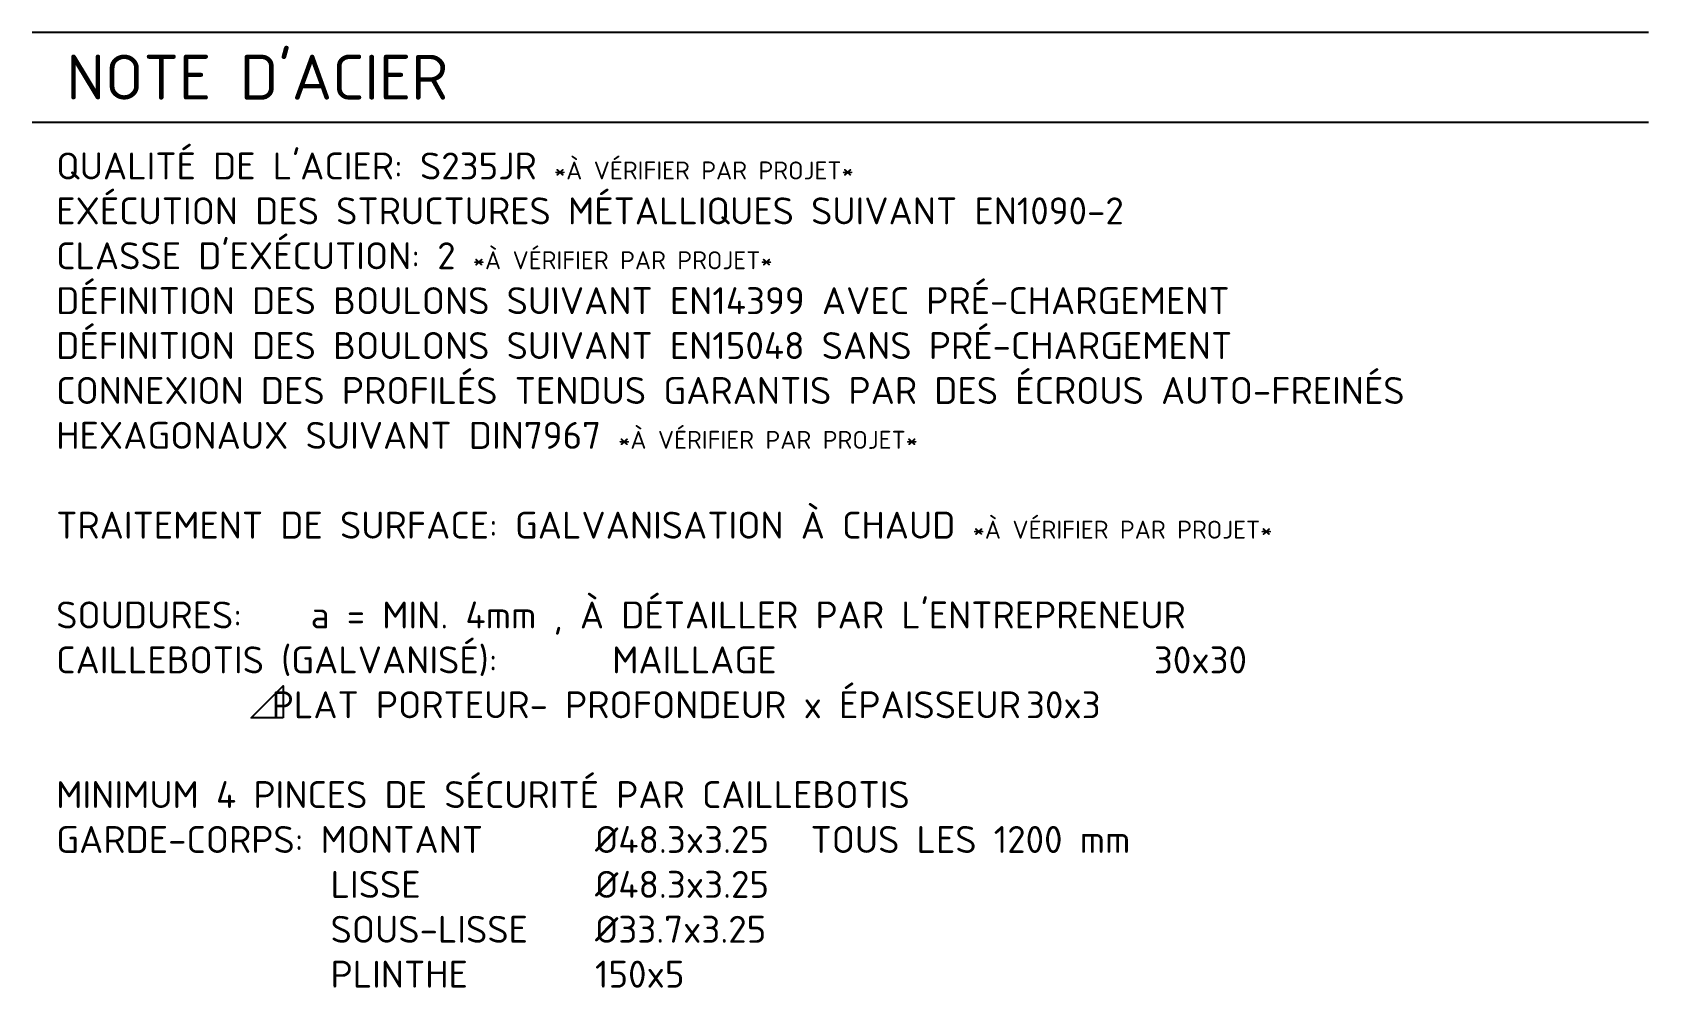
# Model space of a CAD drawing. Header units: millimetres. Extents: x -1286 to -1106, y -1412 to -1306.
import ezdxf

# ---------------------------------------------------------------- set-up
doc = ezdxf.new("R2010")
doc.units = ezdxf.units.MM
doc.layers.add('AC-0300-TEKST-35', color=2, linetype='Continuous')
doc.styles.get("Standard").update_dxf_attribs({"font": 'isocpeur.ttf'})

# ---------------------------------------------------------------- blocks, each defined once
blk = doc.blocks.new('Titel-E')
at = {"transparency": 33554687}
for p, q in [((0, 0), (180, 0)), ((0, -10), (180, -10))]:
    blk.add_line(p, q, dxfattribs=at)
at = {"color": 6, "transparency": 33554687}
blk.add_attdef('HEADING', (3.79, -7.5), '', height=5, dxfattribs=at)

msp = doc.modelspace()

# ---------------------------------------------------------------- linework, layer by layer
at = {"layer": 'AC-0300-TEKST-35', "transparency": 33554687}
msp.add_lwpolyline([(-1257.76, -1381.91), (-1261.31, -1381.91), (-1257.76, -1378.36)], close=True, dxfattribs=at)

# ---------------------------------------------------------------- block references
at = {"transparency": 33554687}
ref = msp.add_blockref('Titel-E', (-1285.68, -1305.57), dxfattribs=at)
ref.add_attrib('HEADING', "NOTE D'ACIER", (-1281.89, -1313.07), dxfattribs={"color": 6, "height": 5})

# ---------------------------------------------------------------- texts
at = {"layer": 'AC-0300-TEKST-35', "transparency": 33554687, "insert": (-1283.02, -1318.96), "char_height": 3, "width": 171.1168, "attachment_point": 1}
msp.add_mtext("QUALITÉ DE L'ACIER: {\\C9;S235JR} {\\H0.66667x;\\C9;*À VÉRIFIER PAR PROJET*\\C256;\\P}EXÉCUTION DES STRUCTURES MÉTALLIQUES SUIVANT EN1090-2\\PCLASSE D'EXÉCUTION: {\\C9;2} {\\H0.66667x;\\C9;*À VÉRIFIER PAR PROJET*\\C256; \\P}DÉFINITION DES BOULONS SUIVANT EN14399 AVEC PRÉ-CHARGEMENT\\PDÉFINITION DES BOULONS SUIVANT EN15048 SANS PRÉ-CHARGEMENT\\P{\\C9;CONNEXION DES PROFILÉS TENDUS GARANTIS PAR DES ÉCROUS AUTO-FREINÉS HEXAGONAUX SUIVANT DIN7967} {\\H0.66667x;\\C9;*À VÉRIFIER PAR PROJET*}\\P\\PTRAITEMENT DE SURFACE: {\\C9;GALVANISATION À CHAUD} {\\H0.66667x;\\C9;*À VÉRIFIER PAR PROJET*\\C256;\\P}\\PSOUDURES:    a = MIN. 4mm , À DÉTAILLER PAR L'ENTREPRENEUR\\PCAILLEBOTIS (GALVANISÉ):^I MAILLAGE                      30x30\\P^I^IPLAT PORTEUR- PROFONDEUR x ÉPAISSEUR^I30x3\\P\\PMINIMUM 4 PINCES DE SÉCURITÉ PAR CAILLEBOTIS\\PGARDE-CORPS: MONTANT^I^I%%C48.3x3.25^ITOUS LES 1200 mm^I^I^I     \\P                LISSE^I^I%%C48.3x3.25\\P                SOUS-LISSE^I%%C33.7x3.25\\P                PLINTHE^I^I150x5", dxfattribs=at)

doc.saveas('drawing.dxf')
